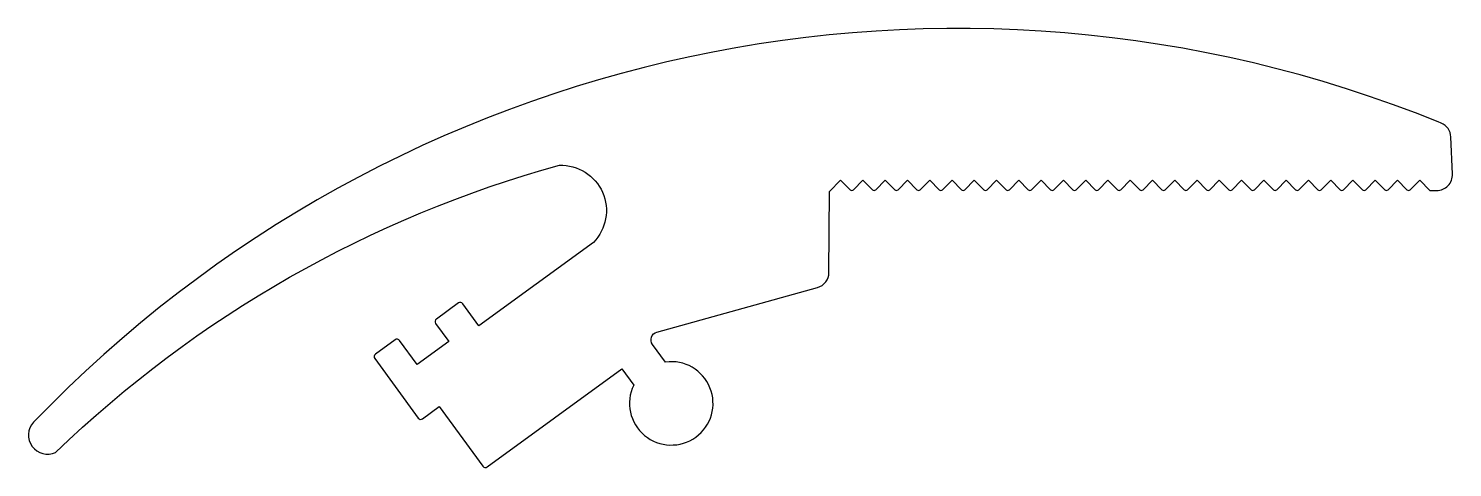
# Model space of a CAD drawing. Extents: x 911.1 to 1001.5, y -11 to 16.9.
import ezdxf

# ---------------------------------------------------------------- set-up
doc = ezdxf.new("R2010")
doc.units = 0
doc.header["$LTSCALE"] = 15
doc.layers.get('0').update_dxf_attribs({"linetype": 'CONTINUOUS'})

msp = doc.modelspace()

# ---------------------------------------------------------------- linework, layer by layer
msp.add_lwpolyline([(946.958, 3.271), (939.691, -2.028), (938.67, -0.628, 0.414214), (938.391, -0.584), (936.991, -1.605, 0.414214), (936.947, -1.884), (937.778, -3.023), (935.765, -4.491), (934.656, -2.969, 0.414214), (934.376, -2.925), (933.12, -3.841, 0.414214), (933.076, -4.121), (935.834, -7.903, 0.414214), (936.114, -7.947), (937.175, -7.173), (939.939, -10.964, 0.414214), (940.218, -11.007), (948.764, -4.776), (949.519, -5.812, 3.990537), (951.539, -4.339), (950.718, -3.214, -0.523638), (950.988, -2.438), (961.183, 0.398, 0.334744), (961.915, 1.354), (961.953, 6.514), (962.661, 7.221), (963.262, 6.62, 0.414214), (963.474, 6.62), (964.075, 7.221), (964.676, 6.62, 0.414214), (964.888, 6.62), (965.489, 7.221), (966.09, 6.62, 0.414214), (966.302, 6.62), (966.903, 7.221), (967.504, 6.62, 0.414214), (967.716, 6.62), (968.317, 7.221), (968.918, 6.62, 0.414214), (969.131, 6.62), (969.732, 7.221), (970.333, 6.62, 0.414214), (970.545, 6.62), (971.146, 7.221), (971.747, 6.62, 0.414214), (971.959, 6.62), (972.56, 7.221), (973.161, 6.62, 0.414214), (973.373, 6.62), (973.974, 7.221), (974.575, 6.62, 0.414214), (974.787, 6.62), (975.389, 7.221), (975.99, 6.62, 0.414214), (976.202, 6.62), (976.803, 7.221), (977.404, 6.62, 0.414214), (977.616, 6.62), (978.217, 7.221), (978.818, 6.62, 0.414214), (979.03, 6.62), (979.631, 7.221), (980.232, 6.62, 0.414214), (980.444, 6.62), (981.045, 7.221), (981.646, 6.62, 0.414214), (981.859, 6.62), (982.46, 7.221), (983.061, 6.62, 0.414214), (983.273, 6.62), (983.874, 7.221), (984.475, 6.62, 0.414214), (984.687, 6.62), (985.288, 7.221), (985.889, 6.62, 0.414214), (986.101, 6.62), (986.702, 7.221), (987.303, 6.62, 0.414214), (987.515, 6.62), (988.116, 7.221), (988.717, 6.62, 0.414214), (988.93, 6.62), (989.531, 7.221), (990.132, 6.62, 0.414214), (990.344, 6.62), (990.945, 7.221), (991.546, 6.62, 0.414214), (991.758, 6.62), (992.359, 7.221), (992.96, 6.62, 0.414214), (993.172, 6.62), (993.773, 7.221), (994.374, 6.62, 0.414214), (994.586, 6.62), (995.188, 7.221), (995.789, 6.62, 0.414214), (996.001, 6.62), (996.602, 7.221), (997.203, 6.62, 0.414214), (997.415, 6.62), (998.016, 7.221), (998.617, 6.62, 0.414214), (998.829, 6.62), (999.43, 7.221), (1000.077, 6.575), (1000.5, 6.571, 0.429657), (1001.507, 7.615), (1001.404, 9.969, 0.292161), (1000.785, 10.851), (1000.604, 10.925, 0.306981), (911.42, -8.163, 0.827344), (912.819, -10.081, -0.125468), (944.804, 8.171, -0.678279)], format="xyb", close=True)

doc.saveas('drawing.dxf')
